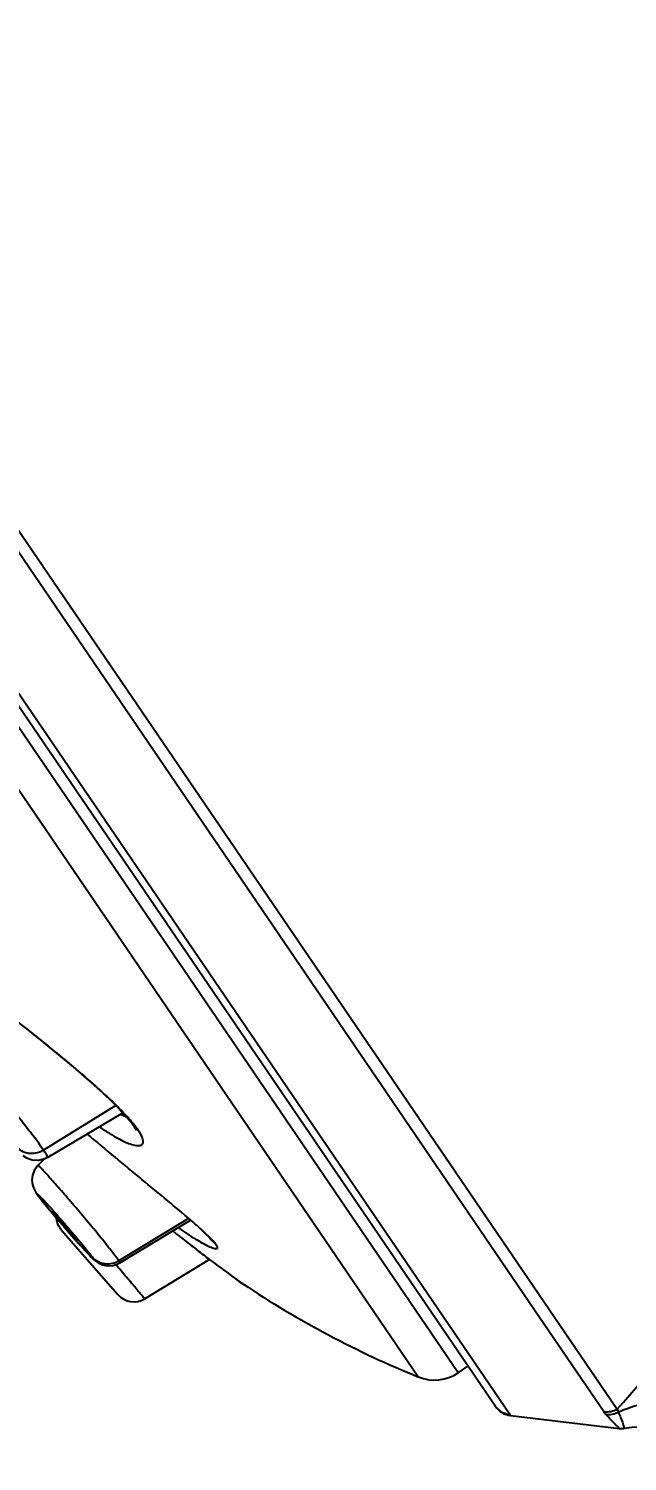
# Model space of a CAD drawing. Extents: x 0 to 1239, y 0 to 509.
# Drawn here: x 256.14 to 270.31, y 203.11 to 237.02 of the extents above; entities that cross this region are included whole.
import ezdxf

# ---------------------------------------------------------------- set-up
doc = ezdxf.new("R2010")
doc.units = 0
doc.header["$LTSCALE"] = 10
doc.header["$MEASUREMENT"] = 0
doc.header["$PDMODE"] = 3
doc.header["$PDSIZE"] = -10
doc.layers.get('0').update_dxf_attribs({"linetype": 'CONTINUOUS'})
doc.layers.get('DEFPOINTS').update_dxf_attribs({"linetype": 'CONTINUOUS'})
doc.styles.add('Daelim Dimension', font='')
doc.styles.get('Daelim Dimension').set_extended_font_data('NanumGothic')
doc.dimstyles.new('DEFAULT', dxfattribs={"dimscale": 2, "dimtxt": 2, "dimasz": 2, "dimexe": 0, "dimexo": 2, "dimgap": 1, "dimtad": 1, "dimdec": 1, "dimzin": 9, "dimdsep": 46, "dimtxsty": 'Daelim Dimension', "dimcen": 0.5, "dimclrd": 252, "dimclre": 252, "dimclrt": 3, "dimadec": 1, "dimazin": 0, "dimtfac": 1, "dimtdec": 1, "dimtix": 1, "dimtmove": 0, "dimatfit": 3, "dimfxl": 1, "dimtolj": 1, "dimtzin": 1, "dimlwd": 9, "dimlwe": 9, "dimarcsym": 0})

# ---------------------------------------------------------------- blocks, each defined once
blk = doc.blocks.new('*D3')
at = {"color": 5, "lineweight": 9, "ltscale": 0.5, "transparency": 16777216}
for p, q in [((239.661, 280.105), (348.211, 280.105)), ((348.211, 276.105), (348.211, 73.467)), ((322.728, 69.467), (348.211, 69.467))]:
    blk.add_line(p, q, dxfattribs=at)
at = {"color": 5, "ltscale": 0.5, "transparency": 16777216}
for points in [[(347.545, 276.105), (348.878, 276.105), (348.211, 280.105)], [(347.545, 73.467), (348.878, 73.467), (348.211, 69.467)]]:
    blk.add_solid(points, dxfattribs=at)
at = {"layer": 'DEFPOINTS', "color": 0, "ltscale": 0.5, "transparency": 16777216}
for p in [(235.661, 280.105), (318.728, 69.467), (348.211, 69.467)]:
    blk.add_point(p, dxfattribs=at)
at = {"color": 7, "ltscale": 0.5, "transparency": 16777216, "insert": (342.975, 174.786), "char_height": 6, "attachment_point": 5, "rotation": 90, "style": 'Daelim Dimension'}
blk.add_mtext('\\A1;211', dxfattribs=at)
blk = doc.blocks.new('*D4')
at = {"color": 5, "lineweight": 9, "ltscale": 0.5, "transparency": 16777216}
for p, q in [((234.885, 231.775), (206.744, 231.775)), ((206.744, 72.896), (206.744, 227.775)), ((297.395, 68.896), (206.744, 68.896))]:
    blk.add_line(p, q, dxfattribs=at)
at = {"color": 5, "ltscale": 0.5, "transparency": 16777216}
for points in [[(206.077, 227.775), (207.411, 227.775), (206.744, 231.775)], [(206.077, 72.896), (207.411, 72.896), (206.744, 68.896)]]:
    blk.add_solid(points, dxfattribs=at)
at = {"layer": 'DEFPOINTS', "color": 0, "ltscale": 0.5, "transparency": 16777216}
for p in [(206.744, 231.775), (238.885, 231.775), (301.395, 68.896)]:
    blk.add_point(p, dxfattribs=at)
at = {"color": 7, "ltscale": 0.5, "transparency": 16777216, "insert": (201.474, 150.336), "char_height": 6, "attachment_point": 5, "rotation": 90, "style": 'Daelim Dimension'}
blk.add_mtext('\\A1;163', dxfattribs=at)
blk = doc.blocks.new('*D5')
at = {"color": 5, "lineweight": 9, "ltscale": 0.5, "transparency": 16777216}
for p, q in [((221.184, 268.962), (200.54, 254.933)), ((202.788, 251.625), (244.041, 190.921)), ((266.933, 201.642), (246.289, 187.613))]:
    blk.add_line(p, q, dxfattribs=at)
at = {"color": 5, "ltscale": 0.5, "transparency": 16777216}
for points in [[(203.339, 251.999), (202.237, 251.25), (200.54, 254.933)], [(244.592, 191.296), (243.489, 190.546), (246.289, 187.613)]]:
    blk.add_solid(points, dxfattribs=at)
at = {"layer": 'DEFPOINTS', "color": 0, "ltscale": 0.5, "transparency": 16777216}
for p in [(224.492, 271.21), (270.241, 203.89), (246.289, 187.613)]:
    blk.add_point(p, dxfattribs=at)
at = {"color": 7, "ltscale": 0.5, "transparency": 16777216, "insert": (229.031, 225.09), "char_height": 6, "attachment_point": 5, "rotation": 304.199, "style": 'Daelim Dimension'}
blk.add_mtext('\\A1;{\\H1.25x;\\C256;Ø}81', dxfattribs=at)

msp = doc.modelspace()

# ---------------------------------------------------------------- linework, layer by layer
at = {"color": 9, "linetype": 'Continuous'}
for p, q in [((267.545, 204.194), (223.697, 268.538)), ((268.236, 206.518), (226.113, 268.33)), ((226.922, 267.65), (270.073, 204.343)), ((266.31, 205.206), (224.188, 267.018)), ((223.751, 266.18), (265.371, 205.106)), ((258.199, 211.53), (256.49, 210.476)), ((258.735, 210.942), (258.638, 211.032)), ((256.355, 209.41), (256.32, 209.456)), ((259.925, 208.857), (258.277, 207.853)), ((259.582, 208.539), (259.552, 208.564)), ((260.579, 208.235), (260.474, 208.338)), ((258.301, 207.81), (258.277, 207.853)), ((258.225, 207.74), (258.203, 207.765)), ((261.205, 207.314), (261.116, 207.377)), ((261.208, 207.312), (261.205, 207.314)), ((269.762, 204.276), (268.236, 206.518)), ((270.121, 203.89), (270.084, 203.927))]:
    msp.add_line(p, q, dxfattribs=at)
at = {"color": 7, "linetype": 'Continuous'}
for p, q in [((267.19, 204.409), (223.767, 268.129)), ((256.584, 210.301), (258.365, 211.359)), ((258.587, 211.103), (258.637, 211.033)), ((258.638, 211.032), (258.637, 211.033)), ((256.51, 210.273), (256.357, 210.113)), ((256.272, 209.995), (256.229, 209.88)), ((256.345, 210.102), (256.272, 209.995)), ((256.356, 210.114), (256.345, 210.102)), ((256.356, 210.114), (256.356, 210.114)), ((256.229, 209.88), (256.217, 209.762)), ((256.217, 209.762), (256.229, 209.655)), ((256.229, 209.655), (256.258, 209.566)), ((256.289, 209.505), (256.32, 209.456)), ((256.32, 209.456), (256.317, 209.459)), ((256.408, 209.337), (256.492, 209.232)), ((256.705, 209.013), (256.698, 209.026)), ((256.701, 208.98), (256.816, 208.844)), ((256.918, 208.585), (258.251, 207.057)), ((258.3, 207.809), (259.971, 208.818)), ((257.16, 208.446), (257.264, 208.329)), ((257.27, 208.37), (257.276, 208.358)), ((260.409, 208.412), (260.458, 208.358)), ((260.458, 208.358), (260.474, 208.338)), ((260.474, 208.338), (260.474, 208.338)), ((260.419, 207.889), (258.887, 206.958)), ((260.907, 207.527), (261.126, 207.37)), ((261.126, 207.37), (261.202, 207.317)), ((266.31, 205.206), (266.54, 205.363)), ((267.344, 204.263), (267.19, 204.409)), ((267.545, 204.194), (267.344, 204.263)), ((267.545, 204.194), (270.121, 203.89))]:
    msp.add_line(p, q, dxfattribs=at)
for points in [[(255.127, 214.035), (255.125, 214.036), (255.139, 214.03), (255.185, 214.004), (255.253, 213.962), (255.34, 213.905), (255.444, 213.832), (255.565, 213.745), (255.701, 213.643), (255.851, 213.528), (256.016, 213.4), (256.195, 213.26), (256.386, 213.107), (256.588, 212.944), (256.799, 212.771), (257.017, 212.591), (257.238, 212.405), (257.461, 212.213), (257.683, 212.017), (257.899, 211.82), (258.105, 211.625), (258.294, 211.436)], [(258.294, 211.436), (258.457, 211.259), (258.587, 211.103)], [(258.638, 211.032), (258.663, 210.994), (258.688, 210.948)], [(255.999, 210.346), (256.089, 210.291), (256.221, 210.245), (256.371, 210.237), (256.525, 210.277), (256.582, 210.306)], [(256.356, 210.114), (256.275, 210.002), (256.231, 209.886), (256.217, 209.767), (256.228, 209.659), (256.257, 209.569), (256.289, 209.504)], [(256.317, 209.459), (256.343, 209.422), (256.408, 209.337)], [(256.492, 209.232), (256.592, 209.11), (256.701, 208.98)], [(256.816, 208.844), (256.933, 208.708), (257.048, 208.574), (257.16, 208.446)], [(260.24, 208.578), (260.337, 208.486), (260.409, 208.412)], [(257.264, 208.329), (257.359, 208.224), (257.443, 208.132)], [(257.443, 208.132), (257.515, 208.054), (257.576, 207.99), (257.626, 207.938), (257.669, 207.896), (257.714, 207.857), (257.782, 207.809), (257.883, 207.763), (258.007, 207.739), (258.137, 207.747)], [(258.137, 207.747), (258.267, 207.792), (258.301, 207.81)]]:
    msp.add_lwpolyline(points, dxfattribs=at)
at = {"color": 9, "linetype": 'Continuous'}
for centre, radius, start, end in [((324.703, 290.599), 104.269, 229.88187, 230.35999), ((278.894, 232.466), 30.748, 231.0929, 231.5784), ((279.15, 232.788), 31.159, 231.5777, 232.3153), ((258.959, 206.917), 2.093, 43.0868, 43.7193), ((279.365, 233.069), 31.513, 232.3182, 232.9507), ((279.383, 233.092), 31.542, 232.9497, 233.3276), ((279.767, 233.608), 32.186, 233.3278, 234.586), ((270.504, 204.475), 0.451, 197.0738, 205.9691)]:
    msp.add_arc(centre, radius, start, end, dxfattribs=at)
at = {"color": 7, "linetype": 'Continuous'}
for centre, radius, start, end in [((274.145, 226.692), 23.301, 236.2767, 247.8802), ((258.627, 207.386), 0.5, 221.105, 301.2626), ((265.747, 206.033), 1, 247.8802, 304.2731), ((267.604, 204.69), 0.5, 214.2731, 263.2731), ((270.179, 204.388), 0.502, 263.2985, 277.0829), ((270.675, 200.418), 3.499, 50.3044, 97.1149)]:
    msp.add_arc(centre, radius, start, end, dxfattribs=at)
at = {"color": 9, "linetype": 'Continuous'}
for points, start_tangent, end_tangent in [([(282.601, 221.336), (280.605, 224.289), (279.515, 225.928), (278.384, 227.677), (275.964, 231.437), (273.282, 235.442), (270.321, 239.579), (267.115, 243.764), (263.744, 247.944), (260.297, 252.075), (256.841, 256.097), (253.429, 259.946), (246.999, 266.919), (241.544, 272.658), (237.503, 276.854)], (-0.544815, 0.838556), (-0.694865, 0.71914)), ([(246.209, 269.889), (255.685, 259.936), (260.236, 254.796), (264.658, 249.551), (268.956, 244.206), (273.078, 238.723), (275.052, 235.915), (276.955, 233.057), (280.569, 227.212)], (0.70516, -0.709048), (0.509047, -0.860738)), ([(270.073, 204.343), (272.473, 207.044), (275.843, 210.557), (280.066, 214.425), (284.682, 218.129)], (0.655829, 0.754909), (0.784623, 0.619973)), ([(258.451, 211.289), (258.113, 211.631), (257.71, 212.003), (256.812, 212.768), (255.943, 213.462), (255.573, 213.742), (255.271, 213.961)], (-0.677642, 0.735392), (-0.823071, 0.567938)), ([(256.49, 210.476), (256.306, 210.731), (256.049, 211.065), (255.749, 211.438), (255.436, 211.813), (255.284, 211.989), (255.142, 212.15), (255.014, 212.293), (254.901, 212.414), (254.808, 212.51), (254.736, 212.578), (254.688, 212.615), (254.674, 212.623), (254.666, 212.622)], (-0.562626, 0.826712), (-0.726725, -0.686929)), ([(258.455, 211.261), (258.422, 211.273), (258.318, 211.315)], (-0.945026, 0.326995), (-0.917305, 0.398186)), ([(258.614, 211.102), (258.577, 211.146), (258.451, 211.288)], (-0.634053, 0.77329), (-0.678902, 0.734228)), ([(257.822, 211.022), (258.047, 210.874), (258.25, 210.756), (258.43, 210.667), (258.583, 210.609), (258.706, 210.583), (258.754, 210.582), (258.794, 210.589), (258.823, 210.605), (258.843, 210.629), (258.85, 210.703)], (0.821361, -0.570409), (-0.155266, 0.987873)), ([(258.735, 210.942), (258.709, 210.979), (258.614, 211.102)], (-0.559264, 0.82899), (-0.634053, 0.77329)), ([(258.849, 210.704), (258.815, 210.807), (258.735, 210.942)], (-0.139676, 0.990197), (-0.567081, 0.823662)), ([(256.49, 210.476), (256.336, 210.41), (256.164, 210.394), (256.005, 210.437), (255.887, 210.526)], (-0.85117, -0.524889), (-0.671076, 0.741388)), ([(256.582, 210.306), (256.582, 210.32), (256.567, 210.354), (256.536, 210.406), (256.49, 210.476)], (0.853482, 0.521122), (-0.564414, 0.825492)), ([(260.386, 208.449), (259.979, 208.816), (259.434, 209.274), (258.816, 209.783), (258.183, 210.305)], (-0.716255, 0.697839), (-0.769997, 0.638048)), ([(258.18, 207.984), (257.982, 208.237), (257.717, 208.563), (257.412, 208.928), (257.254, 209.114), (257.098, 209.297), (256.948, 209.471), (256.809, 209.632), (256.682, 209.775), (256.573, 209.897), (256.483, 209.994), (256.447, 210.032), (256.416, 210.063), (256.392, 210.087), (256.374, 210.103), (256.362, 210.112), (256.356, 210.114)], (-0.606899, 0.794779), (-0.681586, -0.731738)), ([(256.355, 209.41), (256.346, 209.425), (256.34, 209.435), (256.339, 209.44), (256.339, 209.441), (256.341, 209.441), (256.344, 209.439), (256.348, 209.437), (256.359, 209.428), (256.373, 209.415), (256.392, 209.397)], (-0.563148, 0.826356), (0.712222, -0.701954)), ([(256.433, 209.307), (256.407, 209.339), (256.355, 209.41)], (-0.617978, 0.786196), (-0.563148, 0.826356)), ([(256.392, 209.397), (256.414, 209.375), (256.502, 209.283)], (0.712222, -0.701954), (0.682471, -0.730913)), ([(257.649, 207.939), (257.66, 207.923), (257.663, 207.917), (257.665, 207.913), (257.664, 207.909), (257.659, 207.912), (257.648, 207.92), (257.632, 207.934), (257.611, 207.954), (257.586, 207.98), (257.556, 208.011), (257.522, 208.046), (257.443, 208.132), (257.35, 208.234), (257.246, 208.35), (257.135, 208.476), (257.019, 208.608), (256.79, 208.875), (256.585, 209.118), (256.433, 209.307)], (0.563138, -0.826363), (-0.617978, 0.786196)), ([(256.502, 209.283), (256.803, 208.95), (257.161, 208.537), (257.33, 208.338), (257.474, 208.164), (257.584, 208.027), (257.649, 207.939)], (0.682471, -0.730913), (0.563138, -0.826363)), ([(259.688, 208.634), (260.09, 208.371), (260.396, 208.203)], (0.81989, -0.572521), (0.905996, -0.423285)), ([(260.471, 208.363), (260.452, 208.383), (260.386, 208.449)], (-0.691019, 0.722836), (-0.718417, 0.695612)), ([(260.396, 208.203), (260.52, 208.154), (260.563, 208.145), (260.592, 208.146)], (0.905996, -0.423285), (0.954732, 0.297469)), ([(260.579, 208.235), (260.562, 208.259), (260.487, 208.346)], (-0.555915, 0.831239), (-0.682998, 0.730421)), ([(260.592, 208.147), (260.606, 208.156), (260.609, 208.174), (260.6, 208.2), (260.579, 208.235)], (0.965066, 0.262006), (-0.570655, 0.82119)), ([(258.277, 207.853), (258.121, 207.79), (257.944, 207.782), (257.777, 207.837), (257.649, 207.939)], (-0.853915, -0.520413), (-0.660581, 0.750754)), ([(258.277, 207.853), (258.26, 207.878), (258.18, 207.984)], (-0.562148, 0.827037), (-0.606899, 0.794779)), ([(258.887, 206.958), (258.886, 206.959), (258.884, 206.962), (258.88, 206.967), (258.875, 206.973), (258.868, 206.981), (258.859, 206.991), (258.838, 207.016), (258.812, 207.048), (258.78, 207.086), (258.742, 207.131), (258.7, 207.181), (258.603, 207.296), (258.489, 207.43), (258.363, 207.578), (258.225, 207.74)], (0.854844, 0.518885), (-0.64899, 0.760797)), ([(270.099, 204.277), (271.08, 204.544), (272.172, 204.5), (273.229, 204.135), (274.117, 203.52)], (0.913158, 0.407606), (0.740453, -0.672108)), ([(270.073, 204.343), (269.762, 204.276)], (-0.861791, -0.507263), (-0.993732, 0.111786)), ([(269.806, 204.22), (269.762, 204.276)], (-0.679325, 0.733837), (-0.562823, 0.826577)), ([(269.806, 204.22), (270.099, 204.277)], (0.994017, -0.109223), (0.880273, 0.474467)), ([(270.084, 203.927), (270.038, 203.973), (269.806, 204.22)], (-0.701482, 0.712687), (-0.678178, 0.734898)), ([(270.099, 204.277), (270.152, 204.147), (270.233, 203.919)], (0.384721, -0.923033), (0.306059, -0.952012)), ([(270.233, 203.919), (270.24, 203.898), (270.241, 203.89)], (0.306059, -0.952012), (-0.620406, -0.784281))]:
    msp.add_spline(points, degree=3, dxfattribs=dict(at, start_tangent=start_tangent, end_tangent=end_tangent))
at = {"color": 7, "linetype": 'Continuous'}
for points, start_tangent, end_tangent in [([(246.209, 269.889), (250.369, 265.515), (254.948, 260.567), (259.734, 255.168), (264.558, 249.477), (269.249, 243.676), (273.55, 237.877), (275.496, 235.03), (277.303, 232.271), (278.989, 229.652), (280.569, 227.212)], (0.691503, -0.722374), (0.549193, -0.835696)), ([(281.188, 227.644), (273.257, 238.767), (269.119, 244.201), (264.865, 249.545), (260.483, 254.784), (255.976, 259.916), (251.358, 264.95), (246.641, 269.89)], (-0.561047, 0.827784), (-0.698001, 0.716097)), ([(256.698, 209.026), (256.702, 209.024), (256.711, 209.017), (256.724, 209.004), (256.742, 208.985)], (0.695388, 0.718635), (0.693104, -0.720838)), ([(257.276, 208.358), (257.274, 208.359), (257.269, 208.363), (257.262, 208.369), (257.253, 208.378), (257.228, 208.403), (257.196, 208.437), (257.157, 208.48), (257.112, 208.529), (257.064, 208.584), (257.013, 208.642), (256.91, 208.761), (256.817, 208.871), (256.746, 208.959), (256.705, 209.013)], (-0.854541, -0.519383), (-0.563147, 0.826357)), ([(256.742, 208.985), (256.868, 208.848), (257.033, 208.659), (257.114, 208.564), (257.184, 208.479), (257.238, 208.412), (257.27, 208.37)], (0.693104, -0.720838), (0.563138, -0.826363)), ([(256.918, 208.585), (256.839, 208.707), (256.798, 208.856)], (-0.657426, 0.753519), (-0.116819, 0.993153))]:
    msp.add_spline(points, degree=3, dxfattribs=dict(at, start_tangent=start_tangent, end_tangent=end_tangent))

# ---------------------------------------------------------------- dimensions: what is measured, and where the dimension line sits
at = {"color": 5, "ltscale": 0.5}
dim = msp.add_linear_dim(base=(348.211, 69.467), p1=(235.661, 280.105), p2=(318.728, 69.467), angle=90, dimstyle='DEFAULT', override={"dimtxt": 3, "dimdec": 0, "dimclrd": 5, "dimclre": 5, "dimclrt": 7}, dxfattribs=at)
dim.commit()
dim.dimension.update_dxf_attribs({"geometry": '*D3', "text_midpoint": (348.211, 174.786), "dimtype": 160})
dim = msp.add_aligned_dim(p1=(224.492, 271.21), p2=(270.241, 203.89), distance=-28.96, text='{\\H1.25x;\\C256;Ø}<>', dimstyle='DEFAULT', override={"dimtxt": 3, "dimdec": 0, "dimclrd": 5, "dimclre": 5, "dimclrt": 7}, dxfattribs=at)
dim.commit()
dim.dimension.update_dxf_attribs({"geometry": '*D5', "text_midpoint": (229.031, 225.09)})
dim = msp.add_linear_dim(base=(206.744, 231.775), p1=(301.395, 68.896), p2=(238.885, 231.775), angle=90, dimstyle='DEFAULT', override={"dimtxt": 3, "dimdec": 0, "dimclrd": 5, "dimclre": 5, "dimclrt": 7}, dxfattribs=at)
dim.commit()
dim.dimension.update_dxf_attribs({"geometry": '*D4', "text_midpoint": (201.474, 150.336)})

doc.saveas('drawing.dxf')
